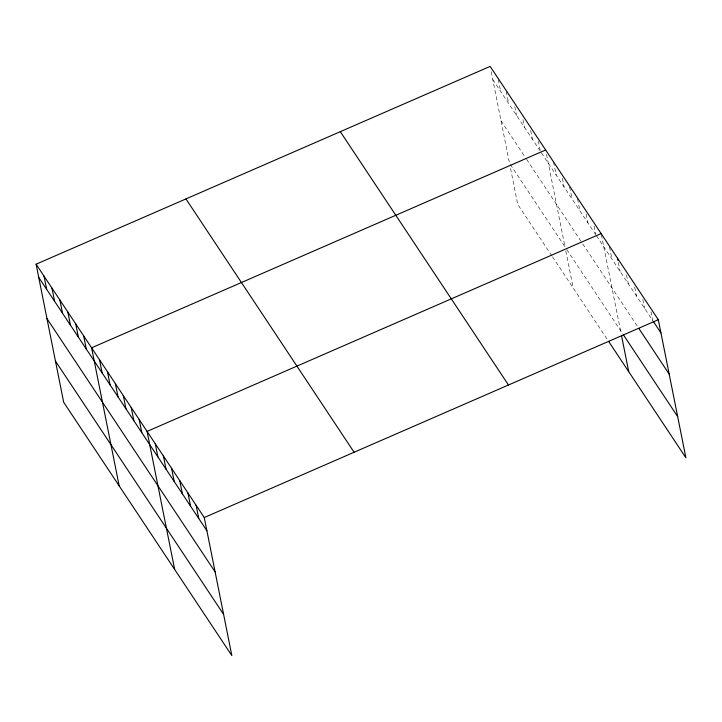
<?xml version="1.0" encoding="UTF-8"?>
<svg xmlns="http://www.w3.org/2000/svg" width="722" height="722" viewBox="0 0 722 722"><rect width="100%" height="100%" fill="white"/><g stroke="black" fill="none" stroke-linecap="round" stroke-linejoin="round"><path stroke-width="0.54" stroke-dasharray="3.61 2.71" d="M492.792 79.582L539.74 150.32M595.849 234.84L540.354 151.241L538.377 141.341M596.453 235.76L652.778 320.613L651.018 311.814M501.023 120.791L524.804 156.62M526.636 159.381L582.131 242.98M582.735 243.901L637.679 326.669M566.833 249.613L622.824 333.97M551.897 255.913L517.746 204.461L509.922 165.311M552.501 256.833L607.996 340.432M642.851 299.504L644.611 308.303M634.683 287.203L636.443 296.002M626.515 274.901L628.275 283.692M618.348 262.591L620.108 271.391M609.521 246.987L611.94 259.09M601.354 234.686L621.11 333.546M594.089 226.04L595.623 233.738M586.165 214.1L587.916 222.899M577.573 198.857L579.992 210.95M569.649 186.917L572.068 199.01M562.375 178.271L564.135 187.07M553.575 161.927L556.211 175.121M546.527 154.382L565.001 246.852L509.506 163.253L491.032 70.783M565.822 250.976L573.232 288.069M530.67 130.501L532.43 139.301M522.963 119.653L524.497 127.352M514.813 106.612L516.573 115.412M506.23 91.369L508.649 103.472M498.297 79.429L500.716 91.523"/><path stroke-width="1.08" d="M36.1 264.198L204.254 517.539L231.843 655.612L63.689 402.28L36.1 264.198L490.157 66.388L658.311 319.72L685.9 457.802L608.601 341.353M545.642 149.986L91.595 347.805L119.184 485.879M601.137 233.585L147.08 431.404L174.67 569.477M204.254 517.539L658.311 319.72M653.365 321.489L660.946 332.914M638.844 328.42L669.177 374.122M623.411 334.846L677.669 416.585M340.315 131.666L508.468 384.997M185.942 198.92L354.096 452.252M38.735 277.401L206.889 530.733M46.975 318.61L215.129 571.941M55.459 361.072L223.612 614.404M617.472 258.196L617.915 260.398M621.525 335.604L628.727 371.668M196.086 505.229L198.721 518.423M187.919 492.927L190.554 506.122M179.751 480.617L182.386 493.812M171.583 468.316L174.219 481.511M163.416 456.015L166.051 469.21M155.248 443.705L157.883 456.9M139.156 419.455L141.792 432.658M131.224 407.515L133.868 420.709M123.3 395.575L125.935 408.769M115.376 383.626L118.011 396.829M107.443 371.686L110.087 384.88M99.519 359.746L102.154 372.94M83.662 335.856L86.297 349.051M75.738 323.916L78.373 337.111M67.805 311.976L70.449 325.171M59.881 300.027L62.516 313.231M51.957 288.087L54.592 301.282M44.024 276.147L46.668 289.341"/></g></svg>
